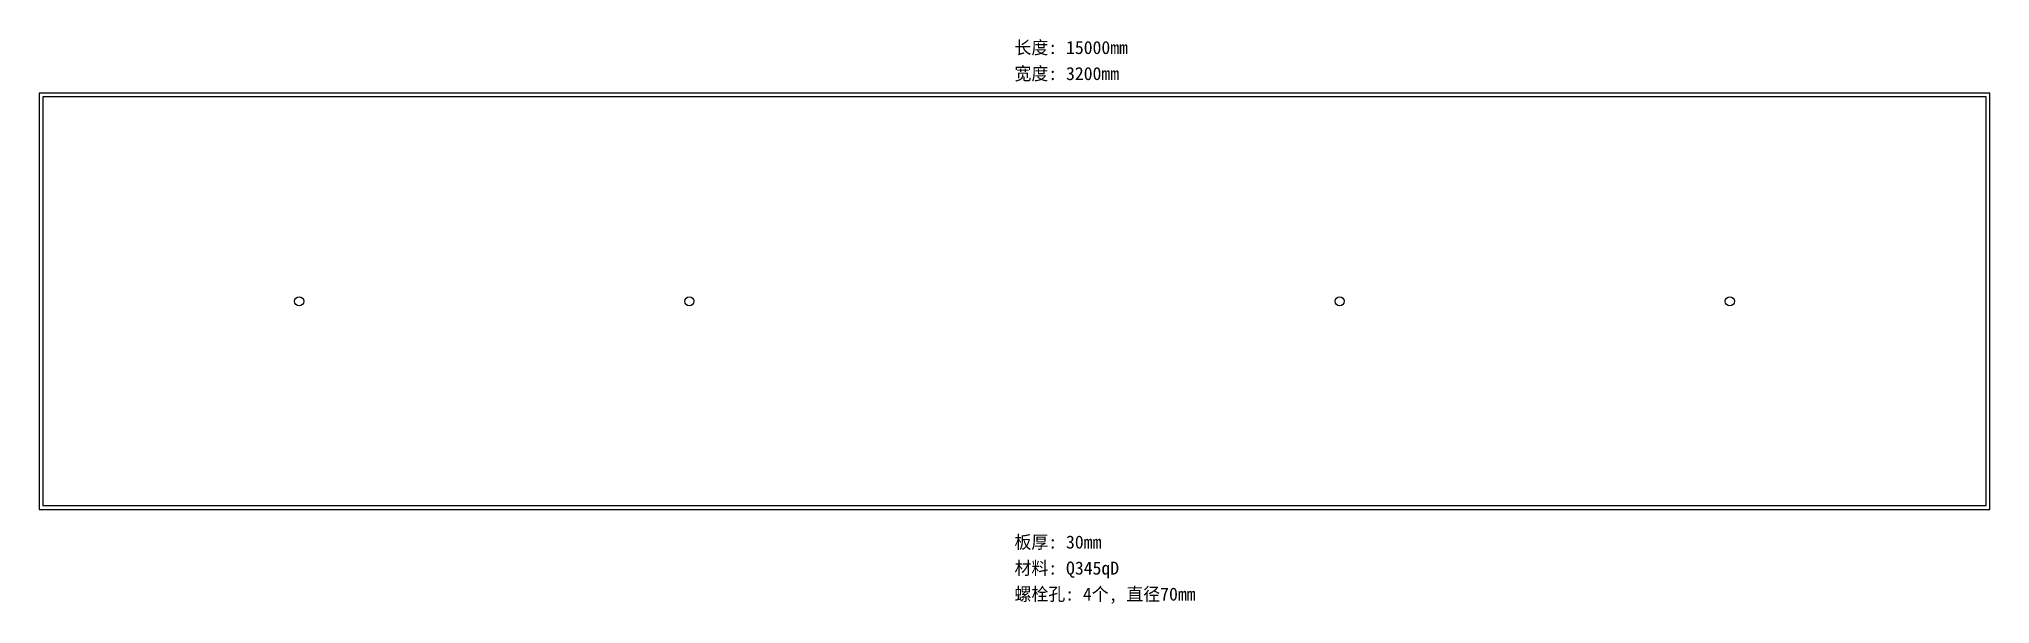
# Model space of a CAD drawing. Header units: millimetres. Extents: x 0 to 15000, y -726 to 3615.
import ezdxf

# ---------------------------------------------------------------- set-up
doc = ezdxf.new("R2010")
doc.units = ezdxf.units.MM
doc.layers.add('轮廓线', color=7, linetype='Continuous')

msp = doc.modelspace()

# ---------------------------------------------------------------- linework, layer by layer
at = {"layer": '轮廓线'}
for points in [[(0, 0), (15000, 0), (15000, 3200), (0, 3200), (0, 0)], [(30, 30), (14970, 30), (14970, 3170), (30, 3170), (30, 30)]]:
    msp.add_lwpolyline(points, close=True, dxfattribs=at)
for centre in [(2000, 1600), (5000, 1600), (10000, 1600), (13000, 1600)]:
    msp.add_circle(centre, 35, dxfattribs=at)

# ---------------------------------------------------------------- texts
for s, p in [('长度: 15000mm', (7500, 3500)), ('宽度: 3200mm', (7500, 3300)), ('板厚: 30mm', (7500, -300)), ('材料: Q345qD', (7500, -500)), ('螺栓孔: 4个, 直径70mm', (7500, -700))]:
    msp.add_text(s, height=100).set_placement(p)

doc.saveas('drawing.dxf')
